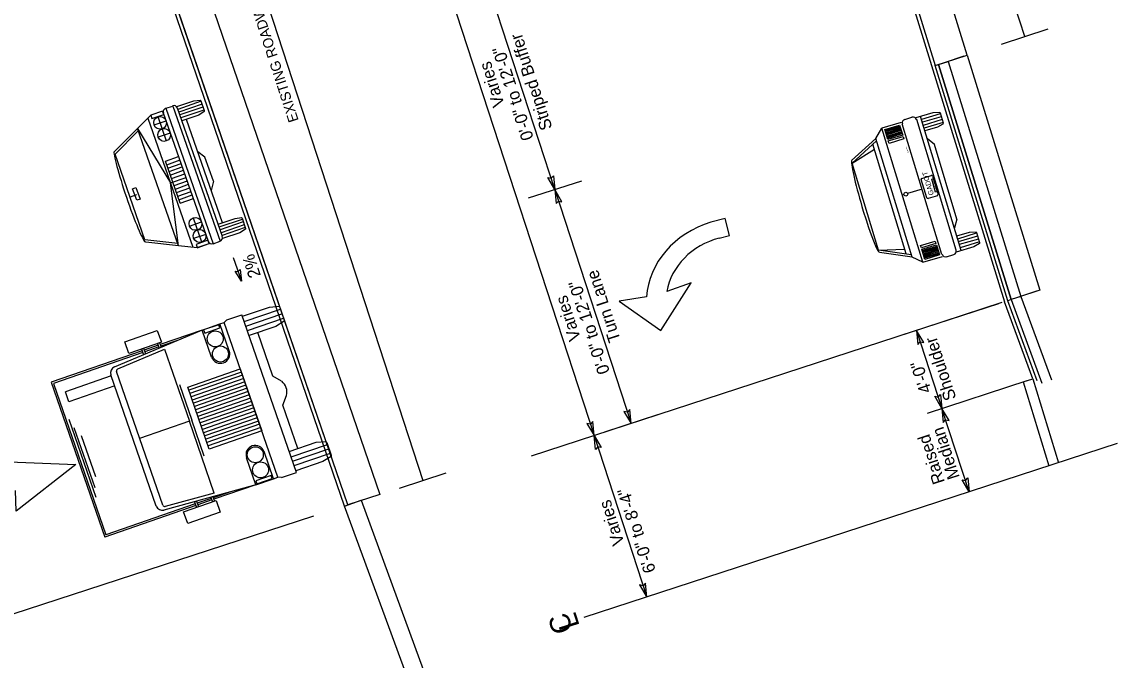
# Model space of a CAD drawing. Extents: x 958460 to 961179, y 797017 to 803764.
# Drawn here: x 959074.7 to 959317.9, y 802162 to 802303.6 of the extents above; entities that cross this region are included whole.
import ezdxf

# ---------------------------------------------------------------- set-up
doc = ezdxf.new("R2010")
doc.units = 0
for name, color, linetype in [('SIGN_P_SM-Markings', 7, 'Continuous'), ('TYPS_E_Line-Exist-Asph-Line', 7, 'Continuous'), ('TYPS_P_Line-Fin-Grade-Asph', 7, 'Continuous'), ('TYPS_P_Line-Fin-Grade-Conc', 7, 'Continuous'), ('TYPS_P_Line-Subgrade', 7, 'Continuous'), ('TYPS_P_Slope-Label-Dim', 7, 'Continuous'), ('TYPS_P_Vehicle', 7, 'Continuous')]:
    doc.layers.add(name, color=color, linetype=linetype)

msp = doc.modelspace()

# ---------------------------------------------------------------- linework, layer by layer
at = {"layer": 'SIGN_P_SM-Markings'}
for p, q in [((959230.87, 802259.99), (959227.64, 802259.16)), ((959231.84, 802256.23), (959230.87, 802259.99)), ((959229.54, 802255.63), (959231.84, 802256.23)), ((959216.58, 802235.16), (959223.29, 802245.72)), ((959223.29, 802245.72), (959217.89, 802243.81)), ((959213.34, 802242.63), (959207.31, 802241.6)), ((959207.31, 802241.6), (959216.58, 802235.16))]:
    msp.add_line(p, q, dxfattribs=at)
for points in [[(959058.52, 802197.53), (959072.44, 802202.06), (959070.01, 802206.08), (959086.66, 802205.4)], [(959086.66, 802205.4), (959073.44, 802195.03), (959073.25, 802199.6)]]:
    msp.add_lwpolyline(points, dxfattribs=at)
for major_axis, start_param, end_param in [((-19.14, -4.94), 4.761865, 5.995538), ((-14.84, -3.83), 4.713519, 5.907858)]:
    msp.add_ellipse((959232.93, 802242.58), major_axis=major_axis, ratio=0.879686, start_param=start_param, end_param=end_param, dxfattribs=at)
at = {"layer": 'TYPS_E_Line-Exist-Asph-Line'}
for points in [[(959284.6, 802296.24), (959220.16, 802504.93), (959213.02, 802502.62), (959277.49, 802293.92)], [(959083.24, 802405.31), (959154.16, 802198.73), (959147.04, 802196.39), (959076.13, 802402.99)], [(959150.04, 802197.43), (959165.67, 802154.63), (959163.49, 802153.92), (959161.47, 802154.87), (959146.31, 802196.16)]]:
    msp.add_lwpolyline(points, close=True, dxfattribs=at)
at = {"layer": 'TYPS_P_Line-Fin-Grade-Asph'}
for p, q in [((959212.3, 802502.38), (959292.86, 802241.51)), ((959213.02, 802502.62), (959277.47, 802293.92)), ((959146.31, 802196.16), (959057.66, 802454.4)), ((959147.04, 802196.39), (959076.11, 802402.98)), ((959299.14, 802224.41), (959292.86, 802241.51)), ((959146.31, 802196.16), (959147.03, 802196.4))]:
    msp.add_line(p, q, dxfattribs=at)
at = {"layer": 'TYPS_P_Line-Fin-Grade-Conc'}
for points in [[(959296.98, 802223.71), (959299.14, 802224.41)], [(959296.98, 802223.71), (959302.73, 802205.07)]]:
    msp.add_lwpolyline(points, dxfattribs=at)
at = {"layer": 'TYPS_P_Line-Subgrade'}
for p, q in [((959283.87, 802296), (959279.66, 802294.63)), ((959284.6, 802296.24), (959300.71, 802244.07)), ((959300.71, 802244.07), (959295.78, 802242.46)), ((959300, 802243.83), (959295.78, 802242.46)), ((959300.11, 802223.95), (959293.58, 802241.74)), ((959294.34, 802241.99), (959301.14, 802223.47)), ((959296.52, 802242.7), (959303.32, 802224.18))]:
    msp.add_line(p, q, dxfattribs=at)
for points in [[(959294.33, 802241.98), (959278.21, 802294.16), (959280.39, 802294.87), (959296.51, 802242.7)], [(959293.59, 802241.74), (959277.48, 802293.92), (959278.21, 802294.16), (959294.33, 802241.98)]]:
    msp.add_lwpolyline(points, close=True, dxfattribs=at)
at = {"layer": 'TYPS_P_Slope-Label-Dim'}
for p, q in [((959117.13, 802471.36), (959201.74, 802211.8)), ((959193.03, 802266.39), (959176.1, 802318.3)), ((959198.92, 802268.31), (959187.13, 802264.47)), ((959193.03, 802266.39), (959209.95, 802214.48)), ((959121.61, 802251.36), (959123.44, 802246.11)), ((959292.26, 802241.31), (959270.59, 802234.25)), ((959291.53, 802241.07), (959269.86, 802234.01)), ((959272.38, 802234.83), (959187.8, 802207.26)), ((959273.34, 802235.14), (959278.98, 802217.84)), ((959275.8, 802216.8), (959297.9, 802224.01)), ((959285.02, 802199.3), (959278.98, 802217.84)), ((959215.84, 802216.4), (959204.05, 802212.56)), ((959201.74, 802211.8), (959213.42, 802175.96)), ((959317.87, 802210.01), (959274.56, 802195.89)), ((959274.56, 802195.89), (959199.49, 802171.42)), ((959139.43, 802193.91), (959048.59, 802164.3))]:
    msp.add_line(p, q, dxfattribs=at)
for points in [[(959297.38, 802300.4), (959229.69, 802508.05)], [(959096.02, 802409.47), (959163.7, 802201.82)], [(959292.2, 802298.72), (959302.55, 802302.09)], [(959299.14, 802224.41), (959304.89, 802205.78)], [(959158.53, 802200.14), (959168.88, 802203.51)]]:
    msp.add_lwpolyline(points, dxfattribs=at)
for points in [[(959193.03, 802266.39), (959191.44, 802269.07), (959192.2, 802268.91), (959192.73, 802269.49)], [(959193.03, 802266.39), (959193.33, 802263.29), (959193.85, 802263.87), (959194.61, 802263.72)], [(959123.44, 802246.11), (959122.07, 802248.32), (959122.71, 802248.2), (959123.14, 802248.69)], [(959273.34, 802235.14), (959273.64, 802232.04), (959274.16, 802232.62), (959274.92, 802232.47)], [(959278.98, 802217.84), (959277.39, 802220.52), (959278.15, 802220.36), (959278.68, 802220.93)], [(959209.95, 802214.48), (959209.65, 802217.58), (959209.12, 802217), (959208.36, 802217.15)], [(959278.98, 802217.84), (959279.28, 802214.74), (959279.8, 802215.32), (959280.56, 802215.16)], [(959201.74, 802211.8), (959201.44, 802214.9), (959200.92, 802214.33), (959200.16, 802214.48)], [(959201.74, 802211.8), (959203.32, 802209.12), (959202.56, 802209.28), (959202.04, 802208.71)], [(959285.02, 802199.3), (959283.44, 802201.98), (959284.2, 802201.82), (959284.72, 802202.39)], [(959213.42, 802175.96), (959213.12, 802179.06), (959212.6, 802178.48), (959211.84, 802178.64)]]:
    msp.add_lwpolyline(points, close=True, dxfattribs=at)
at = {"layer": 'TYPS_P_Vehicle'}
for p, q in [((959109.08, 802284.86), (959112.83, 802286.12)), ((959114.46, 802286.01), (959109.31, 802284.21)), ((959114.69, 802285.37), (959109.56, 802283.62)), ((959112.83, 802286.12), (959114.27, 802286.29)), ((959114.27, 802286.29), (959114.42, 802286.14)), ((959114.42, 802286.14), (959115.14, 802283.94)), ((959100.34, 802279.93), (959103.31, 802282.89)), ((959105.89, 802283.79), (959103.31, 802282.89)), ((959116.12, 802254.88), (959106.13, 802283.39)), ((959106.67, 802284.45), (959108.23, 802284.95)), ((959106.67, 802284.45), (959117.17, 802254.38)), ((959108.23, 802284.95), (959118.71, 802254.92)), ((959119.22, 802255.96), (959109.22, 802284.47)), ((959114.87, 802284.71), (959109.74, 802282.97)), ((959115.1, 802284.07), (959109.97, 802282.32)), ((959113.95, 802282.94), (959110.19, 802281.68)), ((959115.16, 802283.75), (959113.95, 802282.94)), ((959115.14, 802283.94), (959115.16, 802283.75)), ((959273.24, 802282.4), (959277, 802283.48)), ((959283.23, 802252.88), (959274.22, 802282.62)), ((959278.61, 802283.24), (959274.43, 802281.97)), ((959277, 802283.48), (959278.5, 802283.58)), ((959278.5, 802283.58), (959278.59, 802283.42)), ((959278.59, 802283.42), (959279.27, 802281.2)), ((959112.73, 802253.55), (959102.69, 802282.19)), ((959104.06, 802280.75), (959106.72, 802281.67)), ((959106.8, 802277.17), (959104.93, 802282.54)), ((959119.25, 802259.06), (959111.2, 802281.98)), ((959269.95, 802281.33), (959265.63, 802280.06)), ((959266.3, 802279.75), (959269.57, 802280.73)), ((959266.38, 802279.5), (959269.64, 802280.51)), ((959266.45, 802279.28), (959269.72, 802280.25)), ((959269.57, 802280.73), (959270.3, 802278.48)), ((959278.97, 802252.01), (959270.15, 802281.01)), ((959270.74, 802281.96), (959272.3, 802282.47)), ((959282.14, 802252.99), (959273.37, 802281.97)), ((959278.83, 802282.54), (959274.63, 802281.36)), ((959279.02, 802281.98), (959274.81, 802280.66)), ((959279.24, 802281.29), (959275.02, 802280.01)), ((959277.96, 802280.25), (959275.2, 802279.45)), ((959279.21, 802280.94), (959277.96, 802280.25)), ((959279.27, 802281.2), (959279.21, 802280.94)), ((959095.15, 802274.79), (959100.34, 802279.93)), ((959095.37, 802274.29), (959100.52, 802279.41)), ((959100.34, 802279.93), (959107.68, 802267.89)), ((959109.46, 802253.95), (959100.34, 802279.93)), ((959104.99, 802278.08), (959107.69, 802279.03)), ((959258.88, 802272.85), (959264.27, 802277.75)), ((959264.27, 802277.75), (959265.63, 802280.06)), ((959272.33, 802251.38), (959264.27, 802277.75)), ((959274.76, 802250.26), (959265.63, 802280.06)), ((959266.97, 802277.53), (959266.3, 802279.75)), ((959266.54, 802279.02), (959269.8, 802280.03)), ((959266.62, 802278.76), (959269.87, 802279.82)), ((959266.69, 802278.54), (959269.93, 802279.6)), ((959266.73, 802278.27), (959270.04, 802279.3)), ((959266.8, 802278.06), (959270.1, 802279.08)), ((959266.89, 802277.8), (959270.17, 802278.87)), ((959270.3, 802278.48), (959266.97, 802277.53)), ((959259.06, 802272.28), (959264.44, 802277.23)), ((959259.06, 802272.28), (959263.98, 802275.41)), ((959271.04, 802252.11), (959263.62, 802276.49)), ((959277.29, 802276.39), (959275.74, 802277.66)), ((959282.3, 802259.84), (959277.29, 802276.39)), ((959101.97, 802255.24), (959095.37, 802274.29)), ((959106.58, 802272.71), (959109.48, 802273.77)), ((959106.85, 802271.93), (959109.8, 802273.01)), ((959115.31, 802273.63), (959113.74, 802274.82)), ((959117.25, 802268.24), (959115.31, 802273.63)), ((959109.83, 802263.38), (959106.58, 802272.71)), ((959107.07, 802271.15), (959110.02, 802272.22)), ((959107.38, 802270.39), (959110.29, 802271.45)), ((959107.61, 802269.6), (959110.56, 802270.68)), ((959264.92, 802252.99), (959259.06, 802272.28)), ((959107.68, 802267.89), (959111.16, 802269.1)), ((959107.92, 802268.84), (959110.83, 802269.9)), ((959108.46, 802267.29), (959111.42, 802268.37)), ((959117.25, 802268.24), (959116.74, 802266.23)), ((959109.46, 802253.95), (959107.68, 802267.89)), ((959108.78, 802266.53), (959111.68, 802267.6)), ((959109.01, 802265.75), (959111.97, 802266.78)), ((959109.28, 802264.97), (959112.24, 802266.01)), ((959274.58, 802266.52), (959271.36, 802265.52)), ((959100.16, 802265.26), (959098.7, 802264.75)), ((959109.56, 802264.16), (959112.47, 802265.22)), ((959109.83, 802263.38), (959112.78, 802264.46)), ((959270.58, 802265.27), (959270.19, 802265.14)), ((959111.89, 802258.32), (959114.56, 802259.21)), ((959114.67, 802254.76), (959112.81, 802260.09)), ((959118.24, 802258.76), (959122, 802260.02)), ((959118.47, 802258.11), (959123.63, 802259.87)), ((959123.82, 802259.21), (959118.69, 802257.47)), ((959124.03, 802258.61), (959118.92, 802256.82)), ((959122, 802260.02), (959123.43, 802260.18)), ((959123.43, 802260.18), (959123.57, 802260.04)), ((959123.57, 802260.04), (959124.31, 802257.79)), ((959282.3, 802259.84), (959281.74, 802257.89)), ((959112.88, 802255.63), (959115.56, 802256.52)), ((959124.25, 802257.96), (959119.14, 802256.18)), ((959123.08, 802256.78), (959119.22, 802255.53)), ((959124.33, 802257.6), (959123.08, 802256.78)), ((959124.31, 802257.79), (959124.33, 802257.6)), ((959282.26, 802256.15), (959285.12, 802256.93)), ((959282.48, 802255.5), (959286.66, 802256.77)), ((959286.88, 802256.08), (959282.6, 802254.82)), ((959285.12, 802256.93), (959286.57, 802257.03)), ((959286.57, 802257.03), (959286.63, 802256.85)), ((959286.63, 802256.85), (959287.35, 802254.65)), ((959109.28, 802254.47), (959101.97, 802255.24)), ((959109.46, 802253.95), (959102.2, 802254.75)), ((959113.58, 802253.47), (959109.46, 802253.95)), ((959113.58, 802253.47), (959116.25, 802254.4)), ((959117.17, 802254.38), (959118.71, 802254.92)), ((959274.53, 802253.15), (959277.75, 802254.15)), ((959277.9, 802253.53), (959274.61, 802252.61)), ((959277.86, 802253.8), (959274.63, 802252.85)), ((959277.75, 802254.15), (959278.42, 802251.93)), ((959286.07, 802253.7), (959282.11, 802252.51)), ((959287.09, 802255.43), (959282.79, 802254.22)), ((959287.29, 802254.82), (959283.04, 802253.48)), ((959287.33, 802254.4), (959286.07, 802253.7)), ((959287.35, 802254.65), (959287.33, 802254.4)), ((959264.92, 802252.99), (959270.7, 802253.15)), ((959272.15, 802251.95), (959264.92, 802252.99)), ((959272.33, 802251.38), (959265.09, 802252.47)), ((959274.76, 802250.26), (959272.33, 802251.38)), ((959275.16, 802250.92), (959274.53, 802253.15)), ((959277.97, 802253.31), (959274.7, 802252.35)), ((959274.76, 802250.26), (959279.12, 802251.54)), ((959278.04, 802253.1), (959274.8, 802252.04)), ((959278.11, 802252.88), (959274.85, 802251.87)), ((959278.2, 802252.62), (959274.92, 802251.65)), ((959278.3, 802252.32), (959275, 802251.39)), ((959278.35, 802252.15), (959275.08, 802251.18)), ((959278.42, 802251.93), (959275.16, 802250.92)), ((959280, 802251.49), (959281.62, 802251.97)), ((959123.66, 802238.28), (959129.63, 802240.31)), ((959124.07, 802237.1), (959132.09, 802239.84)), ((959124.4, 802236.11), (959132.42, 802238.86)), ((959129.63, 802240.31), (959131.77, 802240.51)), ((959131.77, 802240.51), (959131.94, 802240.26)), ((959131.94, 802240.26), (959132.9, 802237.46)), ((959114.73, 802235.23), (959118.64, 802236.58)), ((959118.64, 802236.58), (959119.63, 802236.92)), ((959120.71, 802230.59), (959118.64, 802236.58)), ((959120.18, 802237.46), (959119.63, 802236.92)), ((959131.51, 802202.56), (959119.63, 802236.92)), ((959120.18, 802237.46), (959123.53, 802238.62)), ((959135.63, 802203.64), (959123.53, 802238.62)), ((959124.74, 802235.13), (959132.76, 802237.87)), ((959132.91, 802237.16), (959131.08, 802236.01)), ((959132.9, 802237.45), (959132.91, 802237.16)), ((959095.23, 802227.05), (959114.26, 802235.06)), ((959114.73, 802235.23), (959105.4, 802232)), ((959116.81, 802229.23), (959114.73, 802235.23)), ((959131.08, 802236.01), (959125.13, 802233.99)), ((959130.42, 802225.02), (959127.09, 802234.65)), ((959104.96, 802231.85), (959101.83, 802230.76)), ((959104.82, 802232.25), (959105.17, 802231.23)), ((959105.26, 802232.4), (959105.61, 802231.41)), ((959109.01, 802232.85), (959105.53, 802231.64)), ((959101.38, 802230.61), (959081.18, 802223.62)), ((959101.51, 802230.25), (959081.66, 802223.39)), ((959095.96, 802226.58), (959106.37, 802230.97)), ((959101.25, 802231.02), (959101.68, 802229.76)), ((959101.7, 802231.17), (959102.11, 802229.94)), ((959105.08, 802231.49), (959101.95, 802230.4)), ((959106.37, 802230.97), (959111.89, 802215.01)), ((959094.52, 802225.06), (959084.33, 802221.53)), ((959104.51, 802196.15), (959094.44, 802225.28)), ((959105.94, 802196.36), (959095.69, 802225.99)), ((959111.5, 802222.58), (959123.17, 802226.62)), ((959123.42, 802225.91), (959111.76, 802221.87)), ((959123.68, 802225.19), (959112, 802221.14)), ((959123.93, 802224.46), (959112.25, 802220.41)), ((959123.17, 802226.62), (959127.96, 802212.85)), ((959132.35, 802223.85), (959130.42, 802225.02)), ((959081.18, 802223.62), (959093.07, 802189.26)), ((959081.66, 802223.39), (959093.3, 802189.75)), ((959095.29, 802222.82), (959085.11, 802219.3)), ((959109.66, 802223.17), (959112.42, 802215.2)), ((959116.28, 802208.81), (959111.5, 802222.58)), ((959124.18, 802223.73), (959112.51, 802219.69)), ((959124.43, 802223), (959112.76, 802218.96)), ((959124.68, 802222.29), (959113.01, 802218.24)), ((959085.11, 802219.3), (959084.33, 802221.53)), ((959124.93, 802221.56), (959113.26, 802217.51)), ((959125.18, 802220.83), (959113.51, 802216.79)), ((959125.43, 802220.11), (959113.76, 802216.07)), ((959125.68, 802219.38), (959114.01, 802215.34)), ((959132.65, 802218.58), (959133.44, 802220.69)), ((959125.94, 802218.65), (959114.27, 802214.61)), ((959126.19, 802217.93), (959114.51, 802213.88)), ((959126.44, 802217.2), (959114.77, 802213.16)), ((959135.98, 802208.92), (959132.65, 802218.58)), ((959085.09, 802215.46), (959091.1, 802198.1)), ((959111.89, 802215.01), (959100.81, 802211.18)), ((959117.4, 802199.05), (959111.89, 802215.01)), ((959115.18, 802207.21), (959112.42, 802215.2)), ((959126.69, 802216.48), (959115.02, 802212.43)), ((959126.94, 802215.75), (959115.27, 802211.71)), ((959127.2, 802215.03), (959115.52, 802210.98)), ((959086.24, 802213.59), (959090.85, 802200.28)), ((959127.45, 802214.3), (959115.77, 802210.25)), ((959127.7, 802213.57), (959116.02, 802209.54)), ((959127.96, 802212.85), (959116.28, 802208.81)), ((959087.86, 802211.79), (959091.01, 802202.7)), ((959134.03, 802208.26), (959140.04, 802210.31)), ((959134.44, 802207.11), (959142.51, 802209.84)), ((959140.04, 802210.31), (959142.19, 802210.5)), ((959142.19, 802210.5), (959142.37, 802210.27)), ((959142.37, 802210.27), (959143.33, 802207.46)), ((959130.53, 802202.22), (959128.45, 802208.23)), ((959134.77, 802206.12), (959142.85, 802208.86)), ((959135.11, 802205.14), (959143.18, 802207.88)), ((959143.33, 802207.46), (959143.32, 802207.16)), ((959126.62, 802200.87), (959124.55, 802206.87)), ((959141.5, 802206.01), (959135.52, 802203.98)), ((959143.32, 802207.16), (959141.5, 802206.01)), ((959130.53, 802202.22), (959131.51, 802202.56)), ((959132.29, 802202.48), (959131.51, 802202.56)), ((959132.29, 802202.48), (959135.63, 802203.64)), ((959126.13, 802200.71), (959106.23, 802195.25)), ((959126.62, 802200.87), (959117.3, 802197.65)), ((959126.62, 802200.87), (959130.53, 802202.22)), ((959117.4, 802199.05), (959106.5, 802196.06)), ((959116.72, 802197.85), (959113.59, 802196.77)), ((959116.85, 802197.5), (959113.73, 802196.42)), ((959116.64, 802198.11), (959116.99, 802197.09)), ((959117.09, 802198.23), (959117.44, 802197.25)), ((959120.63, 802199.2), (959117.17, 802198.01)), ((959113.28, 802196.26), (959093.07, 802189.26)), ((959113.15, 802196.62), (959093.3, 802189.75)), ((959112.99, 802197.1), (959113.42, 802195.85)), ((959113.43, 802197.26), (959113.86, 802196))]:
    msp.add_line(p, q, dxfattribs=at)
for points in [[(959103.31, 802282.89), (959103.56, 802282.16), (959106.18, 802283.07), (959105.93, 802283.81)], [(959267.27, 802276.62), (959267.07, 802277.23), (959270.39, 802278.22), (959270.51, 802277.68)], [(959277.58, 802265.82), (959276.72, 802268.75), (959277.07, 802268.86), (959277.93, 802265.93)], [(959100.19, 802264.07), (959099.27, 802266.59), (959100, 802266.84), (959100.94, 802264.28)], [(959113.36, 802254.25), (959113.61, 802253.52), (959116.25, 802254.4), (959115.97, 802255.17)], [(959274.43, 802253.45), (959274.25, 802254.02), (959277.48, 802254.97), (959277.65, 802254.45)], [(959115.04, 802235.24), (959115.29, 802234.54), (959118.66, 802235.71), (959118.42, 802236.4)], [(959098.43, 802230.03), (959097.52, 802232.64), (959104.74, 802235.14), (959105.65, 802232.54)], [(959126.63, 802201.78), (959126.87, 802201.08), (959130.24, 802202.25), (959130, 802202.95)], [(959111.49, 802192.26), (959110.58, 802194.86), (959117.8, 802197.37), (959118.7, 802194.77)]]:
    msp.add_lwpolyline(points, close=True, dxfattribs=at)
for points in [[(959275.59, 802264.6), (959274.37, 802268.65)], [(959274.53, 802268.89), (959276.56, 802269.55)], [(959276.9, 802269.38), (959278.11, 802265.37)], [(959277.98, 802265.04), (959275.92, 802264.46)]]:
    msp.add_lwpolyline(points, dxfattribs=at)
for centre, radius in [((959270.95, 802265.39), 0.428), ((959117.6, 802233.27), 1.78), ((959118.77, 802229.91), 1.78), ((959126.51, 802207.55), 1.78), ((959127.67, 802204.19), 1.78)]:
    msp.add_circle(centre, radius, dxfattribs=at)
for centre, radius, start, end in [((959274.6, 802268.67), 0.247, 106.9314, 196.9314), ((959276.67, 802269.3), 0.247, 16.9314, 106.9314), ((959275.81, 802264.69), 0.247, 196.9314, 286.9314), ((959277.88, 802265.32), 0.247, 286.9314, 16.9314), ((959118.77, 802229.91), 2.07, 199.0982, 19.0954), ((959095.79, 802225.74), 1.42, 112.8476, 199.0773), ((959096.15, 802226.15), 0.472, 112.8473, 199.0771), ((959130.42, 802221.42), 3.12, 346.7508, 50.9324), ((959126.51, 802207.55), 2.07, 19.0986, 199.0979), ((959105.86, 802196.62), 1.42, 199.0782, 285.3184), ((959106.39, 802196.52), 0.472, 199.0774, 285.3124)]:
    msp.add_arc(centre, radius, start, end, dxfattribs=at)
for centre, major_axis, ratio, start_param, end_param in [((959108.42, 802284.22), (0.776, 0.271), 0.999922, 0, 1.570796), ((959106.87, 802283.68), (-0.776, -0.271), 0.999922, 4.712389, 6.283185), ((959272.55, 802281.69), (0.787, 0.24), 0.999922, 0, 1.570796), ((959270.98, 802281.21), (-0.787, -0.24), 0.999922, 4.712389, 6.283185), ((959098.67, 802264.88), (-3.47, 10.12), 0.073896, 0.175055, 3.141659), ((959262.01, 802262.75), (-3.05, 10.26), 0.073896, 0.175055, 3.141659), ((959118.38, 802255.73), (0.776, 0.271), 0.999922, 4.712389, 6.283185), ((959116.83, 802255.18), (0.776, 0.271), 0.999922, 3.141593, 4.712389), ((959279.78, 802252.31), (0.787, 0.24), 0.999922, 3.141593, 4.712389), ((959281.35, 802252.78), (0.787, 0.24), 0.999922, 4.712389, 6.283185)]:
    msp.add_ellipse(centre, major_axis=major_axis, ratio=ratio, start_param=start_param, end_param=end_param, dxfattribs=at)
for centre, major_axis in [((959105.36, 802281.22), (-1.34, -0.47)), ((959106.27, 802278.53), (-1.34, -0.47)), ((959113.21, 802258.78), (1.34, 0.47)), ((959114.14, 802256.1), (1.34, 0.47))]:
    msp.add_ellipse(centre, major_axis=major_axis, ratio=0.999922, dxfattribs=at)

# ---------------------------------------------------------------- texts
at = {"layer": 'TYPS_P_Slope-Label-Dim'}
for s, height, p in [('EXISTING ROADWAY WIDTH VARIES', 2.275, (959136.16, 802281.78)), ('Striped Buffer', 2.73, (959192.51, 802280.1)), ('0\'-0" to 12\'-0"', 2.73, (959188.35, 802277.84)), ('Varies', 2.73, (959181.92, 802285.24)), ('2%', 2.73, (959127.77, 802247.33)), ('Turn Lane', 2.73, (959207.67, 802233.01)), ('0\'-0" to 12\'-0"', 2.73, (959205.27, 802225.93)), ('Varies', 2.73, (959198.84, 802233.32)), ('Shoulder', 2.73, (959282.2, 802220.09)), ('4\'-0"', 2.73, (959276.72, 802221.7)), ('Raised', 2.73, (959279.66, 802201.52)), ('Median', 2.73, (959282.95, 802202.59)), ('Varies', 2.73, (959208.5, 802187.93)), ('6\'-0" to 8\'-4"', 2.73, (959215.48, 802181.79)), ('C', 4.55, (959197.1, 802168.64)), ('L', 4.55, (959198.58, 802169.58))]:
    msp.add_text(s, height=height, rotation=108.0541, dxfattribs=at).set_placement(p)
at = {"layer": 'TYPS_P_Vehicle'}
for s, height, p in [('PONTIAC', 0.236, (959271.58, 802274.61)), ('GADOT', 1.112, (959277.22, 802265.32)), ('PAULDING', 0.236, (959277.66, 802266.6))]:
    msp.add_text(s, height=height, rotation=106.9314, dxfattribs=at).set_placement(p)

doc.saveas('drawing.dxf')
